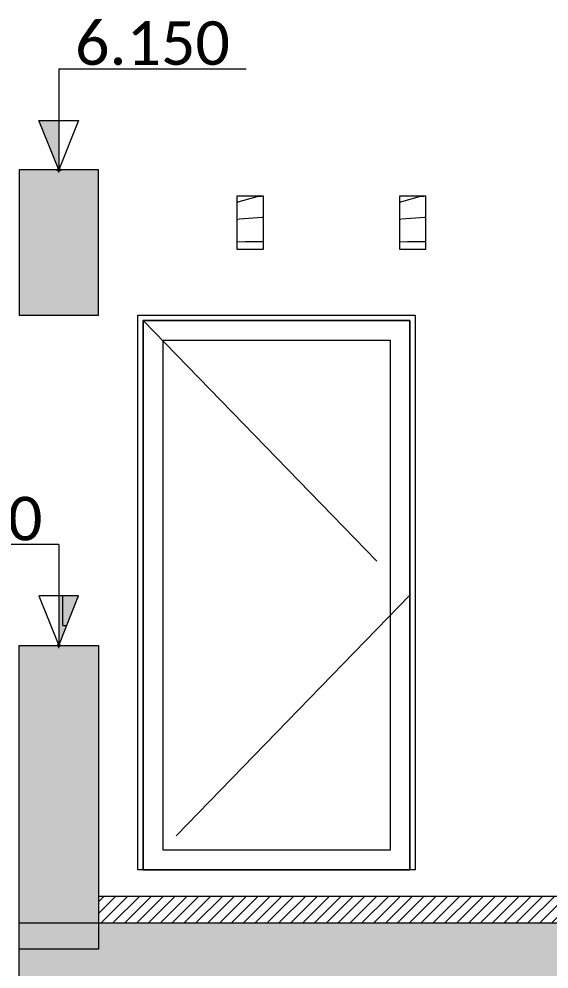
# Model space of a CAD drawing. Header units: metres. Extents: x -197 to 1099, y -24 to 14.
# Drawn here: x 228.902 to 230.909, y 3.125 to 6.721 of the extents above; entities that cross this region are included whole.
import ezdxf
from ezdxf.enums import TextEntityAlignment as Align

# ---------------------------------------------------------------- set-up
doc = ezdxf.new("R2010")
doc.units = ezdxf.units.M
doc.header["$LTSCALE"] = 0.001
doc.header["$PDMODE"] = 34
doc.header["$PDSIZE"] = 0.01
doc.linetypes.add('HIDDENX2', pattern=[19.05, 12.7, -6.35])
doc.layers.get('0').update_dxf_attribs({"lineweight": 13, "true_color": 0x000000})
for name, color, linetype, lineweight, true_color in [('Jach-Anotaciones-CalidaddeLínea  0.13', 7, 'Continuous', 13, 0x000000), ('Jach-Anotaciones-Hatch-Lum100%', 7, 'Continuous', 13, 0x000000), ('Jach-Anotaciones-Hatch-Lum50%', 9, 'Continuous', 13, 0x808080), ('JACH-Anotaciones-Textos-Lum75% @ 0.075', 7, 'Continuous', 13, 0x404040), ('JACH-Arq-Lineas-Proyeccion', 250, 'HIDDENX2', 13, 0x333333), ('JACH-Arq-Ventanas-BajasyPisoTecho', 7, 'Continuous', 13, 0x404040)]:
    doc.layers.add(name, color=color, linetype=linetype, lineweight=lineweight, true_color=true_color)
doc.styles.add('02a-Calibri-JACH(1.8mm)', font='calibri.ttf', dxfattribs={"height": 2.2})
pattern_1 = [(0, (169.421, 45.032), (0, 6.985), [5.08, -1.905]), (90, (169.421, 45.032), (-6.985, 4e-16), [5.08, -1.905])]

# ---------------------------------------------------------------- blocks, each defined once
blk = doc.blocks.new('*U539')
at = {"lineweight": 0, "ltscale": 100}
h = blk.add_hatch(dxfattribs=at)
h.set_pattern_fill('ANGLE', color=256)
h.set_pattern_definition(pattern_1)
h.paths.add_polyline_path([(0, 2.5), (0, 0), (1, 2.5)])
h = blk.add_hatch(color=256, dxfattribs=at)
h.dxf.hatch_style = 1
h.paths.add_polyline_path([(0, 2.5), (0, 0), (1, 2.5)])
for points in [[(0, 5.099), (-9.466, 5.099)], [(0, 5.099), (0, 1.25)]]:
    blk.add_lwpolyline(points, dxfattribs=at)
for points in [[(0, 0), (1, 2.5), (-1, 2.5)], [(0, 2.5), (0, 0), (1, 2.5)]]:
    blk.add_lwpolyline(points, close=True, dxfattribs=at)
blk.add_point((0, 0), dxfattribs=at)
at = {"lineweight": 0, "ltscale": 100, "style": '02a-Calibri-JACH(1.8mm)'}
blk.add_attdef('ALT', text='', height=2.2, dxfattribs=at).set_placement((-4.733, 6.401), align=Align.MIDDLE_CENTER)
blk = doc.blocks.new('*U555')
at = {"lineweight": 0, "ltscale": 100}
h = blk.add_hatch(dxfattribs=at)
h.set_pattern_fill('ANGLE', color=256)
h.set_pattern_definition(pattern_1)
h.paths.add_polyline_path([(0, 2.5), (0, 0), (1, 2.5)])
h = blk.add_hatch(color=256, dxfattribs=at)
h.dxf.hatch_style = 1
h.paths.add_polyline_path([(0, 2.5), (0, 0), (1, 2.5)])
for points in [[(0, 5.099), (-9.466, 5.099)], [(0, 5.099), (0, 1.25)]]:
    blk.add_lwpolyline(points, dxfattribs=at)
for points in [[(0, 0), (1, 2.5), (-1, 2.5)], [(0, 2.5), (0, 0), (1, 2.5)]]:
    blk.add_lwpolyline(points, close=True, dxfattribs=at)
blk.add_point((0, 0), dxfattribs=at)
at = {"lineweight": 0, "ltscale": 100, "style": '02a-Calibri-JACH(1.8mm)'}
blk.add_attdef('ALT', text='', height=2.2, dxfattribs=at).set_placement((-4.733, 6.401), align=Align.MIDDLE_CENTER)

msp = doc.modelspace()

# ---------------------------------------------------------------- hatches: boundary and pattern name
at = {"layer": 'Jach-Anotaciones-Hatch-Lum100%', "ltscale": 100}
h = msp.add_hatch(color=256, dxfattribs=at)
h.dxf.hatch_style = 1
h.paths.add_polyline_path([(229.20229, 6.15), (228.90229, 6.15), (228.90229, 5.6), (229.20229, 5.6)])
h = msp.add_hatch(color=256, dxfattribs=at)
h.dxf.hatch_style = 1
h.paths.add_polyline_path([(228.90229, 4.35), (229.20229, 4.35), (229.20229, 3.2), (228.90229, 3.2)])
h = msp.add_hatch(color=256, dxfattribs=at)
h.dxf.hatch_style = 1
h.paths.add_polyline_path([(228.90229, 3.3), (240.75229, 3.3), (240.75229, 3.05), (228.90229, 3.05)])
at = {"layer": 'Jach-Anotaciones-Hatch-Lum50%', "ltscale": 100}
h = msp.add_hatch(dxfattribs=at)
h.set_pattern_fill('WOOD_01', color=256, scale=0.8, angle=15, pattern_type=2)
h.set_pattern_definition([(15, (-101.2271, 0.74975), (-0.2070552, 0.7727407), [0.16, -0.64]), (23.9726, (-101.107585, 0.334538), (4.4293892444, 2.015070249), [0.1538832, -15.2344232]), (20.7105, (-101.12774, 0.37883), (6.747613848, 2.636226623), [0.1607984, -7.8791008]), (359.5779, (-101.189853, 0.610654), (9.1213099867, -0.0406047019), [0.2406656, -23.8259016]), (8.6599, (-101.24273, 0.8698), (0.772740482, 0.20705688), [0.1448864, -7.0994208]), (0.0686, (-101.10152, 0.43555), (3.298017536, 0.0554815416), [0.1241936, -12.2951456]), (3.6901, (-101.49207, 0.81127), (0.77274081, 0.20705558), [0.3263376, -3.7528776]), (20.7105, (-101.08895, 0.26499), (6.747613848, 2.636226623), [0.0803992, -7.9595]), (15, (-101.18364, 0.5875), (-0.2070552, 0.7727407), [0.08, -0.72]), (15, (-101.363, 0.6388), (-0.2070552, 0.7727407), [0.24, -0.56]), (26.3099, (-101.23955, 0.79611), (2.88390776, 1.60095958), [0.081584, -3.9976312]), (17.7263, (-101.24021, 0.48949), (15.247759037, 4.9138423665), [0.1681904, -16.6508464]), (7.4054, (-101.19536, 0.47666), (6.388979107, 0.883706079), [0.1210616, -11.9851336]), (15, (-101.1553, 0.1727), (-0.2070552, 0.7727407), [0.16, -0.64]), (13.8309, (-101.222238, 0.113326), (0.7727406436, 0.2070558675), [0.3920816, -38.81608]), (15, (-101.3775, 0.6929), (-0.2070552, 0.7727407), [0.08, -0.72]), (15, (-101.3168, 0.7754), (-0.2070552, 0.7727407), [0.08, -0.72]), (15, (-101.6832, 0.7518), (-0.2070552, 0.7727407), [0.12, -0.68]), (5.5377, (-101.4849, 0.84632), (0.77274064, 0.20705555), [0.2433104, -4.6228992]), (15, (-101.7322, 0.7801), (-0.2070552, 0.7727407), [0.16, -0.64]), (15, (-101.6308, 0.0618), (-0.2070552, 0.7727407), [0.088, -0.712]), (15, (-101.2471, 0.20605), (-0.2070552, 0.7727407), [0.08, -0.72]), (15, (-101.6474, 0.1236), (-0.2070552, 0.7727407), [0.168, -0.632]), (20.4403, (-101.26572, 0.2756), (7.5203522234, 2.843288929), [0.16876, -16.7072576]), (15, (-101.27456, 0.3395), (-0.2070552, 0.7727407), [0.152, -0.648]), (15, (-101.6805, 0.2473), (-0.2070552, 0.7727407), [0.088, -0.712]), (13.8309, (-101.620923, 0.395762), (0.7727406436, 0.2070558675), [0.3920816, -38.81608]), (15, (-101.57, 0.48394), (-0.2070552, 0.7727407), [0.08, -0.72]), (15, (-101.6535, 0.4864), (-0.2070552, 0.7727407), [0.08, -0.72]), (15, (-101.3444, 0.56924), (-0.2070552, 0.7727407), [0.16, -0.64]), (15, (-101.5031, 0.5433), (-0.2070552, 0.7727407), [0.08, -0.72]), (15, (-101.6825, 0.5946), (-0.2070552, 0.7727407), [0.16, -0.64]), (34.6538, (-101.38688, 0.32596), (7.671927645, 5.368566101), [0.1189288, -11.7739248]), (26.3099, (-101.57622, 0.50713), (2.88390776, 1.60095958), [0.081584, -3.9976312]), (26.3099, (-101.25677, 0.55131), (2.88390776, 1.60095958), [0.081584, -3.9976312]), (20.7105, (-101.56728, 0.782836), (6.747613848, 2.636226623), [0.0803992, -7.9595]), (4.6952, (-101.82132, 0.77274), (4.843498086, 0.469594849), [0.0894424, -8.854828]), (3.6901, (-101.54583, 0.0846), (0.77274081, 0.20705558), [0.081584, -3.9976312]), (105, (-101.4644, 0.08985), (-0.7727407, -0.2070552), [0, -0.8]), (1.6076, (-101.74264, 0.4791), (13.9648060473, 0.428999959), [0.172696, -17.0969232]), (26.3099, (-101.30026, 0.71359), (2.88390776, 1.60095958), [0.081584, -3.9976312]), (25.3048, (-101.16981, 0.22676), (3.656648724, 1.808013741), [0.0894424, -8.854828]), (3.6901, (-101.49274, 0.50465), (0.77274081, 0.20705558), [0.081584, -3.9976312]), (3.6901, (-101.42582, 0.56399), (0.77274081, 0.20705558), [0.081584, -3.9976312]), (356.5651, (-101.72193, 0.40183), (0.77274026, 0.2070561), [0.1011928, -2.4286288]), (0.9638, (-101.70733, 0.68733), (0.7727401, 0.20705612), [0.3298488, -2.9686352]), (358.3008, (-101.56728, 0.782836), (5.823293769, -0.096089835), [0.2505672, -8.101676]), (15, (-101.5776, 0.8215), (-0.2070552, 0.7727407), [0.096, -0.704]), (0.9638, (-101.48512, 0.16712), (0.7727401, 0.20705612), [0.3298488, -2.9686352]), (0.9638, (-101.57689, 0.2005), (0.7727401, 0.20705612), [0.3298488, -2.9686352]), (0.9638, (-101.59552, 0.27005), (0.7727401, 0.20705612), [0.3298488, -2.9686352]), (4.6952, (-101.77163, 0.58728), (4.843498086, 0.469594849), [0.0894424, -8.854828]), (0.9638, (-101.52794, 0.63602), (0.7727401, 0.20705612), [0.164924, -3.13356]), (4.6952, (-101.70537, 0.340006), (4.843498086, 0.469594849), [0.0894424, -8.854828]), (12.6141, (-101.28905, 0.393583), (0.7727403653, 0.2070561726), [0.1921664, -19.024492]), (4.6952, (-101.41132, 0.5099), (4.843498086, 0.469594849), [0.0894424, -8.854828]), (27.5288, (-101.32218, 0.51722), (2.883907922, 1.600961166), [0.073756, -7.3018792]), (4.5626, (-101.695017, 0.301369), (8.9142544634, 0.7321375347), [0.3091152, -30.602364]), (6.8699, (-101.38688, 0.32596), (0.772740295, 0.207054938), [0.1131368, -5.5437168]), (19.7636, (-101.61623, 0.34733), (8.293093767, 3.05034164), [0.1926656, -9.4406096]), (15, (-101.4349, 0.4125), (-0.2070552, 0.7727407), [0.248, -0.552]), (359.7449, (-101.798545, 0.68774), (3.29801731, 0.055481521), [0.0912144, -9.0301888]), (5.5377, (-101.46441, 0.08985), (0.77274064, 0.20705555), [0.2433104, -4.6228992]), (355.0169, (-101.67017, 0.20864), (2.525276987, -0.151574455), [0.0936376, -9.2701216]), (15, (-101.1664, 0.8323), (-0.2070552, 0.7727407), [0.04, -0.76]), (15, (-101.0753, 0.4923), (-0.2070552, 0.7727407), [0.08, -0.72]), (26.3099, (-101.00077, 0.21408), (2.88390776, 1.60095958), [0.081584, -3.9976312]), (15, (-101.01375, 0.2934), (-0.2070552, 0.7727407), [0.144, -0.656]), (358.3008, (-101.13121, 0.700906), (5.823293769, -0.096089835), [0.0835224, -8.2687208]), (3.0207, (-101.080005, 0.5407), (15.5105204897, 0.8422385173), [0.1472056, -26.8405152]), (105, (-101.0008, 0.2141), (-0.7727407, -0.2070552), [0, -0.8]), (15, (-100.9276, 0.2502), (-0.2070552, 0.7727407), [0.072, -0.728]), (15, (-100.967, 0.3971), (-0.2070552, 0.7727407), [0.072, -0.728]), (15, (-100.9773, 0.4357), (-0.2070552, 0.7727407), [0.072, -0.728]), (351.0376, (-101.04773, 0.69843), (6.030347593, -0.86882501), [0.0787912, -7.8002896]), (3.5163, (-101.072575, 0.791158), (4.07079071978, 0.2624153776), [0.0734704, -52.17242]), (356.5651, (-100.99803, 0.51297), (0.77274026, 0.2070561), [0.0758944, -2.4539264]), (2.4712, (-101.09949, 0.89161), (4.070758707, 0.262535892), [0.073756, -7.3018792])])
h.paths.add_polyline_path([(229.72729, 5.85), (229.82729, 5.85), (229.82729, 6.05), (229.72729, 6.05)])
h = msp.add_hatch(dxfattribs=at)
h.set_pattern_fill('WOOD_01', color=256, scale=0.8, angle=15, pattern_type=2)
h.set_pattern_definition([(15, (-100.6121, 0.74975), (-0.2070552, 0.7727407), [0.16, -0.64]), (23.9726, (-100.492585, 0.334538), (4.4293892444, 2.015070249), [0.1538832, -15.2344232]), (20.7105, (-100.51274, 0.37883), (6.747613848, 2.636226623), [0.1607984, -7.8791008]), (359.5779, (-100.574853, 0.610654), (9.1213099867, -0.0406047019), [0.2406656, -23.8259016]), (8.6599, (-100.62773, 0.8698), (0.772740482, 0.20705688), [0.1448864, -7.0994208]), (0.0686, (-100.48652, 0.43555), (3.298017536, 0.0554815416), [0.1241936, -12.2951456]), (3.6901, (-100.87707, 0.81127), (0.77274081, 0.20705558), [0.3263376, -3.7528776]), (20.7105, (-100.47395, 0.26499), (6.747613848, 2.636226623), [0.0803992, -7.9595]), (15, (-100.56864, 0.5875), (-0.2070552, 0.7727407), [0.08, -0.72]), (15, (-100.748, 0.6388), (-0.2070552, 0.7727407), [0.24, -0.56]), (26.3099, (-100.62455, 0.79611), (2.88390776, 1.60095958), [0.081584, -3.9976312]), (17.7263, (-100.62521, 0.48949), (15.247759037, 4.9138423665), [0.1681904, -16.6508464]), (7.4054, (-100.58036, 0.47666), (6.388979107, 0.883706079), [0.1210616, -11.9851336]), (15, (-100.5403, 0.1727), (-0.2070552, 0.7727407), [0.16, -0.64]), (13.8309, (-100.607238, 0.113326), (0.7727406436, 0.2070558675), [0.3920816, -38.81608]), (15, (-100.7625, 0.6929), (-0.2070552, 0.7727407), [0.08, -0.72]), (15, (-100.7018, 0.7754), (-0.2070552, 0.7727407), [0.08, -0.72]), (15, (-101.0682, 0.7518), (-0.2070552, 0.7727407), [0.12, -0.68]), (5.5377, (-100.8699, 0.84632), (0.77274064, 0.20705555), [0.2433104, -4.6228992]), (15, (-101.1172, 0.7801), (-0.2070552, 0.7727407), [0.16, -0.64]), (15, (-101.0158, 0.0618), (-0.2070552, 0.7727407), [0.088, -0.712]), (15, (-100.6321, 0.20605), (-0.2070552, 0.7727407), [0.08, -0.72]), (15, (-101.0324, 0.1236), (-0.2070552, 0.7727407), [0.168, -0.632]), (20.4403, (-100.65072, 0.2756), (7.5203522234, 2.843288929), [0.16876, -16.7072576]), (15, (-100.65956, 0.3395), (-0.2070552, 0.7727407), [0.152, -0.648]), (15, (-101.0655, 0.2473), (-0.2070552, 0.7727407), [0.088, -0.712]), (13.8309, (-101.005923, 0.395762), (0.7727406436, 0.2070558675), [0.3920816, -38.81608]), (15, (-100.955, 0.48394), (-0.2070552, 0.7727407), [0.08, -0.72]), (15, (-101.0385, 0.4864), (-0.2070552, 0.7727407), [0.08, -0.72]), (15, (-100.7294, 0.56924), (-0.2070552, 0.7727407), [0.16, -0.64]), (15, (-100.8881, 0.5433), (-0.2070552, 0.7727407), [0.08, -0.72]), (15, (-101.0675, 0.5946), (-0.2070552, 0.7727407), [0.16, -0.64]), (34.6538, (-100.77188, 0.32596), (7.671927645, 5.368566101), [0.1189288, -11.7739248]), (26.3099, (-100.96122, 0.50713), (2.88390776, 1.60095958), [0.081584, -3.9976312]), (26.3099, (-100.64177, 0.55131), (2.88390776, 1.60095958), [0.081584, -3.9976312]), (20.7105, (-100.95228, 0.782836), (6.747613848, 2.636226623), [0.0803992, -7.9595]), (4.6952, (-101.20632, 0.77274), (4.843498086, 0.469594849), [0.0894424, -8.854828]), (3.6901, (-100.93083, 0.0846), (0.77274081, 0.20705558), [0.081584, -3.9976312]), (105, (-100.8494, 0.08985), (-0.7727407, -0.2070552), [0, -0.8]), (1.6076, (-101.12764, 0.4791), (13.9648060473, 0.428999959), [0.172696, -17.0969232]), (26.3099, (-100.68526, 0.71359), (2.88390776, 1.60095958), [0.081584, -3.9976312]), (25.3048, (-100.55481, 0.22676), (3.656648724, 1.808013741), [0.0894424, -8.854828]), (3.6901, (-100.87774, 0.50465), (0.77274081, 0.20705558), [0.081584, -3.9976312]), (3.6901, (-100.81082, 0.56399), (0.77274081, 0.20705558), [0.081584, -3.9976312]), (356.5651, (-101.10693, 0.40183), (0.77274026, 0.2070561), [0.1011928, -2.4286288]), (0.9638, (-101.09233, 0.68733), (0.7727401, 0.20705612), [0.3298488, -2.9686352]), (358.3008, (-100.95228, 0.782836), (5.823293769, -0.096089835), [0.2505672, -8.101676]), (15, (-100.9626, 0.8215), (-0.2070552, 0.7727407), [0.096, -0.704]), (0.9638, (-100.87012, 0.16712), (0.7727401, 0.20705612), [0.3298488, -2.9686352]), (0.9638, (-100.96189, 0.2005), (0.7727401, 0.20705612), [0.3298488, -2.9686352]), (0.9638, (-100.98052, 0.27005), (0.7727401, 0.20705612), [0.3298488, -2.9686352]), (4.6952, (-101.15663, 0.58728), (4.843498086, 0.469594849), [0.0894424, -8.854828]), (0.9638, (-100.91294, 0.63602), (0.7727401, 0.20705612), [0.164924, -3.13356]), (4.6952, (-101.09037, 0.340006), (4.843498086, 0.469594849), [0.0894424, -8.854828]), (12.6141, (-100.67405, 0.393583), (0.7727403653, 0.2070561726), [0.1921664, -19.024492]), (4.6952, (-100.79632, 0.5099), (4.843498086, 0.469594849), [0.0894424, -8.854828]), (27.5288, (-100.70718, 0.51722), (2.883907922, 1.600961166), [0.073756, -7.3018792]), (4.5626, (-101.080017, 0.301369), (8.9142544634, 0.7321375347), [0.3091152, -30.602364]), (6.8699, (-100.77188, 0.32596), (0.772740295, 0.207054938), [0.1131368, -5.5437168]), (19.7636, (-101.00123, 0.34733), (8.293093767, 3.05034164), [0.1926656, -9.4406096]), (15, (-100.8199, 0.4125), (-0.2070552, 0.7727407), [0.248, -0.552]), (359.7449, (-101.183545, 0.68774), (3.29801731, 0.055481521), [0.0912144, -9.0301888]), (5.5377, (-100.84941, 0.08985), (0.77274064, 0.20705555), [0.2433104, -4.6228992]), (355.0169, (-101.05517, 0.20864), (2.525276987, -0.151574455), [0.0936376, -9.2701216]), (15, (-100.5514, 0.8323), (-0.2070552, 0.7727407), [0.04, -0.76]), (15, (-100.4603, 0.4923), (-0.2070552, 0.7727407), [0.08, -0.72]), (26.3099, (-100.38577, 0.21408), (2.88390776, 1.60095958), [0.081584, -3.9976312]), (15, (-100.39875, 0.2934), (-0.2070552, 0.7727407), [0.144, -0.656]), (358.3008, (-100.51621, 0.700906), (5.823293769, -0.096089835), [0.0835224, -8.2687208]), (3.0207, (-100.465005, 0.5407), (15.5105204897, 0.8422385173), [0.1472056, -26.8405152]), (105, (-100.3858, 0.2141), (-0.7727407, -0.2070552), [0, -0.8]), (15, (-100.3126, 0.2502), (-0.2070552, 0.7727407), [0.072, -0.728]), (15, (-100.352, 0.3971), (-0.2070552, 0.7727407), [0.072, -0.728]), (15, (-100.3623, 0.4357), (-0.2070552, 0.7727407), [0.072, -0.728]), (351.0376, (-100.43273, 0.69843), (6.030347593, -0.86882501), [0.0787912, -7.8002896]), (3.5163, (-100.457575, 0.791158), (4.07079071978, 0.2624153776), [0.0734704, -52.17242]), (356.5651, (-100.38303, 0.51297), (0.77274026, 0.2070561), [0.0758944, -2.4539264]), (2.4712, (-100.48449, 0.89161), (4.070758707, 0.262535892), [0.073756, -7.3018792])])
h.paths.add_polyline_path([(230.34229, 5.85), (230.44229, 5.85), (230.44229, 6.05), (230.34229, 6.05)])
h = msp.add_hatch(dxfattribs=at)
h.set_pattern_fill('ANSI31', color=256, scale=0.01)
h.set_pattern_definition([(45, (-101.327828, 0), (-0.0224506403, 0.0224506403), [])])
h.paths.add_polyline_path([(229.20229, 3.3), (233.60229, 3.3), (233.60229, 3.4), (229.20229, 3.4)])

# ---------------------------------------------------------------- linework, layer by layer
at = {"layer": 'Jach-Anotaciones-CalidaddeLínea  0.13', "ltscale": 100}
for points in [[(229.20229, 6.15), (228.90229, 6.15), (228.90229, 5.6), (229.20229, 5.6)], [(228.90229, 4.35), (229.20229, 4.35), (229.20229, 3.2), (228.90229, 3.2)], [(229.20229, 3.3), (233.60229, 3.3), (233.60229, 3.4), (229.20229, 3.4)], [(228.90229, 3.3), (240.75229, 3.3), (240.75229, 3.05), (228.90229, 3.05)]]:
    msp.add_lwpolyline(points, close=True, dxfattribs=at)
at = {"layer": 'Jach-Anotaciones-CalidaddeLínea  0.13'}
for points in [[(229.72729, 5.85), (229.82729, 5.85), (229.82729, 6.05), (229.72729, 6.05)], [(230.34229, 5.85), (230.44229, 5.85), (230.44229, 6.05), (230.34229, 6.05)]]:
    msp.add_lwpolyline(points, close=True, dxfattribs=at)
at = {"layer": 'JACH-Arq-Lineas-Proyeccion', "ltscale": 100}
msp.add_lwpolyline([(229.37229, 5.58), (230.38229, 4.54), (229.37229, 3.5)], dxfattribs=at)
at = {"layer": 'JACH-Arq-Ventanas-BajasyPisoTecho', "ltscale": 100}
for points in [[(229.35229, 5.6), (230.40229, 5.6), (230.40229, 3.5), (229.35229, 3.5)], [(229.37229, 3.5), (230.38229, 3.5), (230.38229, 5.58), (229.37229, 5.58)], [(229.37229, 5.58), (230.38229, 5.58), (230.38229, 3.5), (229.37229, 3.5)], [(229.44729, 5.505), (230.30729, 5.505), (230.30729, 3.575), (229.44729, 3.575)]]:
    msp.add_lwpolyline(points, close=True, dxfattribs=at)

# ---------------------------------------------------------------- block references
at = {"layer": 'JACH-Anotaciones-Textos-Lum75% @ 0.075', "ltscale": 100}
ref = msp.add_blockref('*U539', (229.05229, 6.15), dxfattribs=dict(at, xscale=-0.075, yscale=0.075, zscale=0.075))
ref.add_attrib('ALT', '6.150', dxfattribs={"layer": '0', "lineweight": 0, "ltscale": 100, "height": 0.165, "style": '02a-Calibri-JACH(1.8mm)'}).set_placement((229.40725, 6.63006), align=Align.MIDDLE_CENTER)
at = {"layer": 'JACH-Anotaciones-Textos-Lum75% @ 0.075', "ltscale": 100, "xscale": 0.075, "yscale": 0.075, "zscale": 0.075}
msp.add_blockref('*U555', (229.05229, 4.35), dxfattribs=at).add_auto_attribs({'ALT': '4.350'})

doc.saveas('drawing.dxf')
